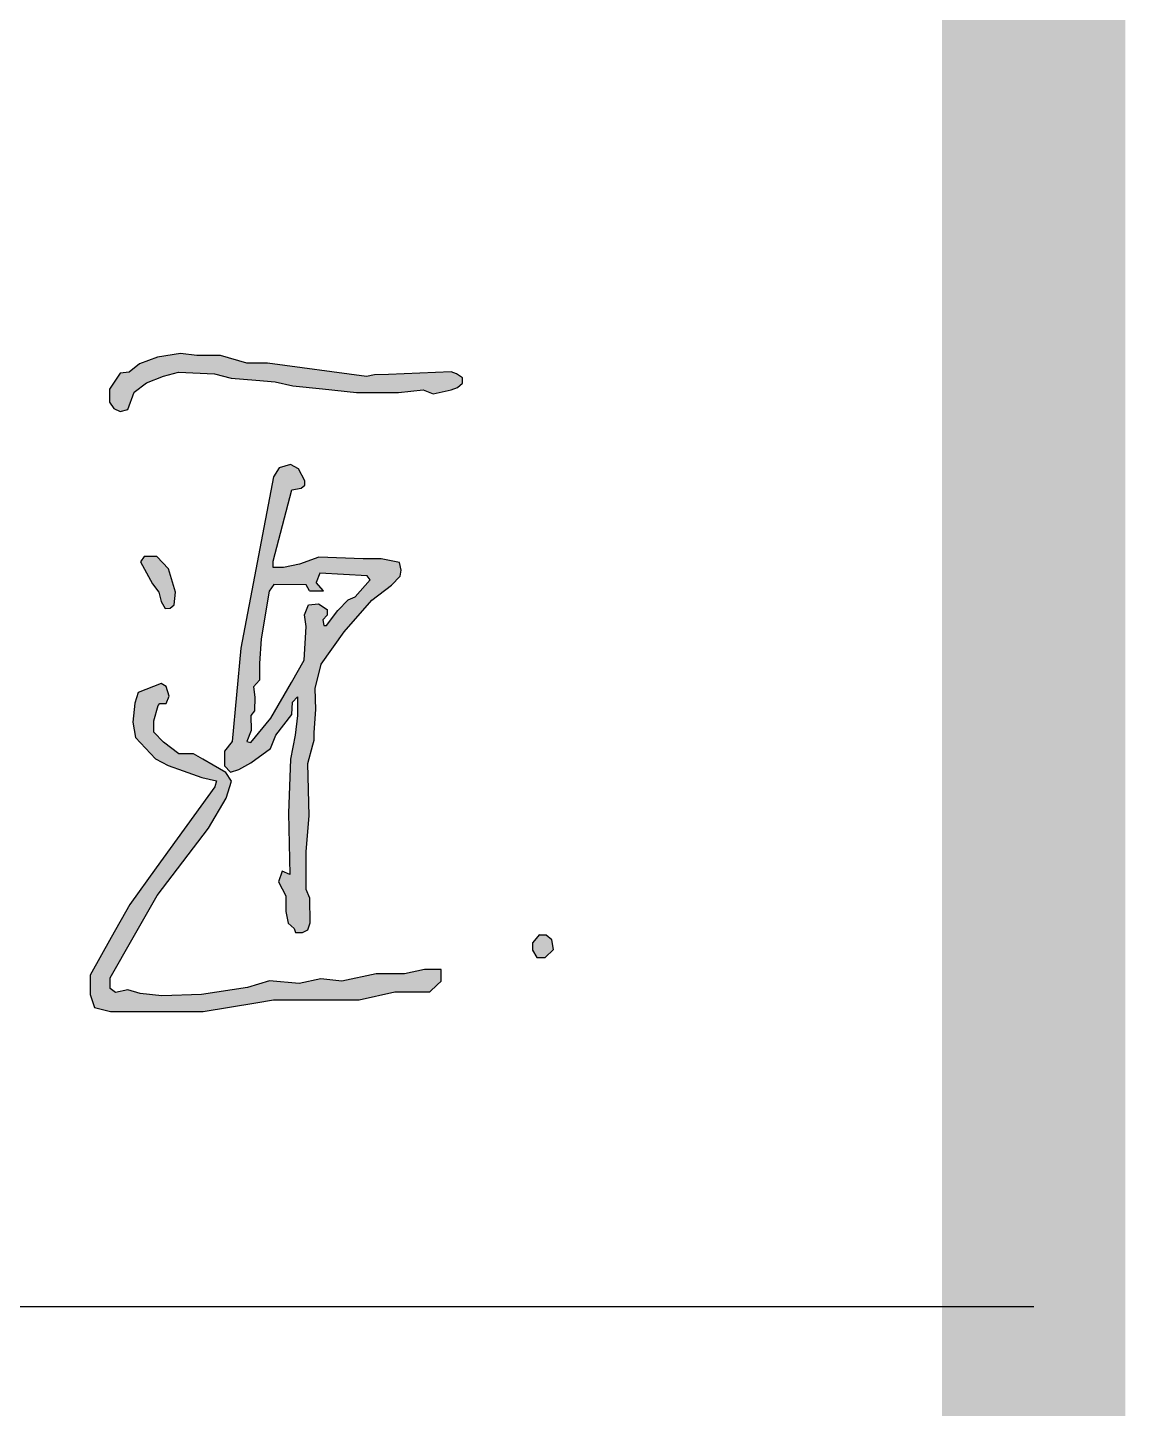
# Model space of a CAD drawing. Extents: x 1728470 to 1835391, y -157368 to 197905.
# Drawn here: x 1815451 to 1816350, y -65768 to -64638 of the extents above; entities that cross this region are included whole.
import ezdxf

# ---------------------------------------------------------------- set-up
doc = ezdxf.new("R2010")
doc.units = 0
doc.header["$LTSCALE"] = 1000
doc.header["$MEASUREMENT"] = 0
doc.layers.get('0').update_dxf_attribs({"linetype": 'CONTINUOUS'})
doc.layers.add('PUB_TITLE', color=4, linetype='CONTINUOUS')

msp = doc.modelspace()

# ---------------------------------------------------------------- hatches: boundary and pattern name
h = msp.add_hatch(color=256)
h.paths.add_polyline_path([(1815203, -65091.7), (1815207.9, -65084.6), (1815205.4, -65078.8), (1815205.5, -65070.1), (1815199.5, -65064.8), (1815193.5, -65060.9), (1815189.7, -65060.9), (1815186.4, -65066.5), (1815186.9, -65072.6), (1815190, -65112.2), (1815192.2, -65120.8), (1815191, -65144), (1815161.2, -65149), (1815140.1, -65154.3), (1815115.8, -65163.8), (1815092.7, -65172.7), (1815090.1, -65177.2), (1815091.9, -65184.1), (1815098.8, -65187.7), (1815108, -65192.4), (1815117.7, -65200.4), (1815121, -65198.1), (1815123, -65190.7), (1815114.2, -65181.5), (1815116.8, -65177.3), (1815135.5, -65170.3), (1815157.9, -65165.4), (1815189.8, -65158.4), (1815189.8, -65204.2), (1815188.2, -65207.2), (1815182.3, -65201.8), (1815175.3, -65201.8), (1815159.7, -65206.6), (1815151.7, -65219), (1815141, -65235.6), (1815138.3, -65256.9), (1815134.1, -65289.2), (1815137.7, -65306.8), (1815151.7, -65314.9), (1815173.3, -65317.7), (1815183, -65312.9), (1815175.8, -65450.5), (1815169.2, -65501.6), (1815171.8, -65508.3), (1815173.8, -65513.8), (1815183.3, -65513.8), (1815189.7, -65501.7), (1815190.8, -65466.4), (1815196.1, -65305.3), (1815212, -65295.5), (1815256.8, -65256.8), (1815271.6, -65238.2), (1815271.7, -65233.8), (1815264.3, -65237.3), (1815229.6, -65267.6), (1815215.8, -65278.4), (1815198.8, -65286.6), (1815204, -65156.3), (1815214.2, -65155.5), (1815240.9, -65148.7), (1815275.3, -65140), (1815288.6, -65132.2), (1815288.6, -65125.8), (1815280, -65119), (1815265.9, -65121), (1815244.8, -65124), (1815233.2, -65124), (1815225.8, -65120.9), (1815221.2, -65120.9), (1815220.3, -65124), (1815221.8, -65127.3), (1815233.8, -65135), (1815225.5, -65138), (1815206.5, -65139.2), (1815207.3, -65121.4)])
h.paths.add_polyline_path([(1815179.8, -65216), (1815184.9, -65219.4), (1815187.6, -65224.5), (1815183.6, -65233.9), (1815183.6, -65259.2), (1815184.9, -65296.3), (1815173.6, -65301.3), (1815169.9, -65302.9), (1815159, -65301.3), (1815153.7, -65298.4), (1815152.3, -65291.2), (1815150.3, -65281.5), (1815153.1, -65262.3), (1815157.6, -65239.3), (1815166.6, -65221)], flags=16)
h.paths.add_polyline_path([(1815375.1, -65040.1), (1815367.1, -65035.5), (1815354.2, -65033.8), (1815320.3, -65029.4), (1815304.1, -65027.3), (1815296.4, -65031.3), (1815291.4, -65039.4), (1815288.1, -65049.4), (1815288.1, -65062.3), (1815289.9, -65071.8), (1815293.1, -65079), (1815298.4, -65079.9), (1815298.4, -65068.8), (1815298.4, -65059.2), (1815302.1, -65048.4), (1815309.7, -65044.6), (1815341.4, -65048), (1815364, -65050.5), (1815371.8, -65055.9), (1815378.2, -65055.9), (1815382.5, -65052.3), (1815380.7, -65044.6)])
h.paths.add_polyline_path([(1815293.8, -65192.8), (1815299.5, -65176.1), (1815310.6, -65159.6), (1815316, -65146), (1815311.8, -65137.5), (1815306.3, -65137.5), (1815292.6, -65153.2), (1815282.2, -65180.6), (1815270.9, -65210.3), (1815269.4, -65234.9), (1815271.7, -65233.8), (1815271.6, -65238.2), (1815267.9, -65242.9), (1815268.3, -65259.4), (1815260.4, -65310.3), (1815260.4, -65321.2), (1815254.7, -65356.5), (1815256.5, -65362.6), (1815260.6, -65368.8), (1815266.9, -65368.8), (1815275.3, -65362.2), (1815273.1, -65352.6), (1815279.1, -65341.4), (1815283.1, -65323.7), (1815285.4, -65310.4), (1815287.5, -65311.8), (1815287.5, -65315.7), (1815288.1, -65317), (1815296.6, -65333.1), (1815311.7, -65347.5), (1815324.4, -65344.6), (1815340, -65328.5), (1815351.8, -65297.3), (1815356.4, -65273.5), (1815353.5, -65238.6), (1815380, -65217.7), (1815403.4, -65195.4), (1815412.1, -65186.1), (1815408, -65183.4), (1815384, -65199.8), (1815354.4, -65221.9), (1815353.2, -65217.8), (1815342, -65177.1), (1815335.2, -65165.3), (1815325.6, -65160.2), (1815314.9, -65170.9), (1815305.6, -65189.1), (1815294, -65218.1), (1815291.3, -65227.9), (1815285, -65250.8), (1815285, -65261.1), (1815283.1, -65271.8), (1815277.6, -65306.3), (1815275.5, -65316.3), (1815271.7, -65316.3), (1815279, -65276.8), (1815283.9, -65238.1), (1815288.6, -65216.5)])
h.paths.add_polyline_path([(1815306.8, -65203.5), (1815313.4, -65191), (1815319.7, -65179.3), (1815326.2, -65178.5), (1815333.6, -65204.1), (1815339.1, -65233.8), (1815307.1, -65256.9), (1815293.6, -65269.1), (1815292.7, -65274.3), (1815291.9, -65278.7), (1815288.6, -65279), (1815291.6, -65258.9), (1815295, -65244.9), (1815296.9, -65229.7), (1815300.2, -65215.8)], flags=16)
h.paths.add_polyline_path([(1815337.2, -65253.1), (1815339.6, -65254.7), (1815340.3, -65260.3), (1815340.3, -65280.6), (1815337.6, -65289.8), (1815330.2, -65314.5), (1815320.2, -65328.8), (1815315, -65330.3), (1815309.7, -65330.3), (1815303, -65316), (1815298, -65305), (1815300.7, -65291.3), (1815307.7, -65279.7), (1815321.8, -65267)], flags=16)
h.paths.add_polyline_path([(1815574.5, -64919.7), (1815604, -64921.3), (1815617.8, -64924.8), (1815638, -64926.5), (1815653.7, -64927.8), (1815668.1, -64931.1), (1815692.4, -64933.6), (1815720.2, -64936.5), (1815754.6, -64936.5), (1815774.9, -64934.3), (1815783, -64937.5), (1815797.9, -64934.3), (1815803.1, -64932.4), (1815807, -64928.8), (1815807, -64924.5), (1815802.2, -64921.1), (1815797.9, -64919.6), (1815746.4, -64921.6), (1815735.1, -64922.1), (1815728.4, -64923.3), (1815647.5, -64912.5), (1815630.5, -64912.5), (1815609.1, -64906.1), (1815589.5, -64906.1), (1815576.2, -64904.6), (1815557.3, -64907.4), (1815542.7, -64913), (1815534.2, -64919.7), (1815526.8, -64920.6), (1815522, -64928), (1815518.1, -64933.8), (1815518.1, -64944.3), (1815521.6, -64949.7), (1815526.8, -64952), (1815533.2, -64950.3), (1815538.3, -64936.3), (1815548.3, -64928.5), (1815562.3, -64923.2)])
h.paths.add_polyline_path([(1815566.3, -65080.8), (1815556.8, -65070.9), (1815546.5, -65070.9), (1815543.5, -65075.1), (1815553.4, -65093.2), (1815558.4, -65100), (1815560.4, -65107.7), (1815563.7, -65113.5), (1815567.8, -65113.1), (1815571, -65110.3), (1815572.1, -65099.9)])
h.paths.add_polyline_path([(1815667.4, -65016.3), (1815675, -65014.9), (1815677.9, -65012.3), (1815678.1, -65008.7), (1815672.8, -64999), (1815666.2, -64995.5), (1815656.9, -64998.1), (1815652.4, -65005.5), (1815625.7, -65145.8), (1815618.4, -65222.2), (1815612.2, -65230.3), (1815612.2, -65242.1), (1815617.1, -65247.5), (1815624, -65245.3), (1815633.8, -65239.9), (1815649.8, -65228), (1815654.4, -65217), (1815667.5, -65200.1), (1815667.8, -65190.2), (1815671.9, -65185.6), (1815671.9, -65201.1), (1815670.1, -65217.1), (1815666.4, -65236.7), (1815664.7, -65281), (1815665.7, -65331.1), (1815659.6, -65328.4), (1815656.4, -65337.1), (1815662.6, -65348.7), (1815662.6, -65361.6), (1815664.5, -65371), (1815669.3, -65375.4), (1815670.5, -65378.7), (1815676, -65378.7), (1815680.6, -65376.6), (1815682.5, -65370.8), (1815682.2, -65350.6), (1815679.1, -65343.5), (1815679.1, -65312.5), (1815681.6, -65283.1), (1815680.6, -65240.2), (1815684.7, -65224.9), (1815685.6, -65221.3), (1815685.6, -65214.8), (1815687, -65196), (1815686.5, -65178.8), (1815691.3, -65158.9), (1815710.1, -65132.6), (1815732.8, -65106.5), (1815748.9, -65094.3), (1815756, -65087), (1815756.9, -65082.1), (1815755.6, -65075.7), (1815740.6, -65072.7), (1815725.8, -65072.7), (1815689.4, -65071.3), (1815673.6, -65077.2), (1815660.6, -65079.8), (1815652.2, -65079.8), (1815652.2, -65074.6)])
h.paths.add_polyline_path([(1815652.6, -65093.7), (1815679.1, -65094.1), (1815681.9, -65098.9), (1815684.9, -65098.9), (1815693.4, -65098.9), (1815687.2, -65092.2), (1815690.2, -65084.5), (1815729.1, -65086.5), (1815731.5, -65090), (1815719.3, -65103.9), (1815713.6, -65106.4), (1815705, -65114.9), (1815695.9, -65127.4), (1815693.7, -65127.4), (1815692.8, -65122.7), (1815696.2, -65118.7), (1815696.2, -65114.2), (1815689.2, -65109.5), (1815681, -65110.3), (1815677.8, -65118.6), (1815679.2, -65128), (1815677.4, -65155.8), (1815667, -65174), (1815650.1, -65203.2), (1815633.8, -65223.2), (1815630.6, -65222.3), (1815634.2, -65213.3), (1815633.7, -65200.9), (1815636.7, -65197.3), (1815637, -65186), (1815636.1, -65177.6), (1815640.8, -65172.1), (1815640.8, -65158.3), (1815642.3, -65138.3), (1815648.7, -65099.2)], flags=16)
h.paths.add_polyline_path([(1815562.3, -65222.9), (1815554.3, -65214.6), (1815554.3, -65205.5), (1815558, -65192.7), (1815559.2, -65191.3), (1815564.6, -65191.3), (1815567, -65185.3), (1815564.5, -65177.3), (1815560.4, -65174.8), (1815541.7, -65182.3), (1815538.9, -65191), (1815537.2, -65206.5), (1815539.3, -65219.1), (1815555.7, -65236.4), (1815566.1, -65242), (1815578.5, -65246.4), (1815593.8, -65251.9), (1815605.6, -65254.4), (1815604.3, -65259.3), (1815556.4, -65325.8), (1815534.8, -65355.7), (1815519.6, -65382.9), (1815502.4, -65413.8), (1815502.4, -65429.6), (1815505.9, -65440.2), (1815518.8, -65443.4), (1815541.3, -65443.4), (1815569.8, -65443.4), (1815594.9, -65443.4), (1815637.9, -65436.2), (1815652.3, -65433.9), (1815682.7, -65433.9), (1815722.6, -65433.9), (1815751.7, -65427.3), (1815780.5, -65427.3), (1815786.5, -65421.5), (1815789.6, -65418.5), (1815789.6, -65409.1), (1815776, -65409.1), (1815759.6, -65412.5), (1815736.3, -65412.5), (1815708.3, -65418.6), (1815691, -65416.8), (1815673.3, -65420.4), (1815649, -65418.3), (1815631, -65423.8), (1815593.4, -65429.4), (1815560.9, -65430.6), (1815543.2, -65428.6), (1815533, -65425.8), (1815522.9, -65428), (1815518.6, -65424.5), (1815518.6, -65415.9), (1815537.6, -65382.7), (1815557.1, -65348.4), (1815599.2, -65293.2), (1815613.6, -65268.7), (1815617.9, -65254.8), (1815613.3, -65247.6), (1815602.9, -65241.7), (1815594.6, -65236.9), (1815586.9, -65232.5), (1815574.8, -65232.5)])
h.paths.add_polyline_path([(1815880.3, -65384.7), (1815875.5, -65381), (1815869.6, -65381), (1815864.4, -65387.1), (1815864.4, -65393.3), (1815867.9, -65399.3), (1815874.9, -65399.3), (1815881.7, -65392.6)])
h = msp.add_hatch(color=250)
h.paths.add_polyline_path([(1815647.5, -64912.5), (1815630.5, -64912.5), (1815609.1, -64906.1), (1815589.5, -64906.1), (1815576.2, -64904.6), (1815557.3, -64907.4), (1815542.7, -64913), (1815534.2, -64919.7), (1815526.8, -64920.6), (1815522, -64928), (1815518.1, -64933.8), (1815518.1, -64944.3), (1815521.6, -64949.7), (1815526.8, -64952), (1815533.2, -64950.3), (1815538.3, -64936.3), (1815548.3, -64928.5), (1815562.3, -64923.2), (1815574.5, -64919.7), (1815604, -64921.3), (1815617.8, -64924.8), (1815638, -64926.5), (1815653.7, -64927.8), (1815668.1, -64931.1), (1815692.4, -64933.6), (1815720.2, -64936.5), (1815754.6, -64936.5), (1815774.9, -64934.3), (1815783, -64937.5), (1815797.9, -64934.3), (1815803.1, -64932.4), (1815807, -64928.8), (1815807, -64924.5), (1815802.2, -64921.1), (1815797.9, -64919.6), (1815746.4, -64921.6), (1815735.1, -64922.1), (1815728.4, -64923.3)])
h.paths.add_polyline_path([(1815675, -65014.9), (1815677.9, -65012.3), (1815678.1, -65008.7), (1815672.8, -64999), (1815666.2, -64995.5), (1815656.9, -64998.1), (1815652.4, -65005.5), (1815625.7, -65145.8), (1815618.4, -65222.2), (1815612.2, -65230.3), (1815612.2, -65242.1), (1815617.1, -65247.5), (1815624, -65245.3), (1815633.8, -65239.9), (1815649.8, -65228), (1815654.4, -65217), (1815667.5, -65200.1), (1815667.8, -65190.2), (1815671.9, -65185.6), (1815671.9, -65201.1), (1815670.1, -65217.1), (1815666.4, -65236.7), (1815664.7, -65281), (1815665.7, -65331.1), (1815659.6, -65328.4), (1815656.4, -65337.1), (1815662.6, -65348.7), (1815662.6, -65361.6), (1815664.5, -65371), (1815669.3, -65375.4), (1815670.5, -65378.7), (1815676, -65378.7), (1815680.6, -65376.6), (1815682.5, -65370.8), (1815682.2, -65350.6), (1815679.1, -65343.5), (1815679.1, -65312.5), (1815681.6, -65283.1), (1815680.6, -65240.2), (1815684.7, -65224.9), (1815685.6, -65221.3), (1815685.6, -65214.8), (1815687, -65196), (1815686.5, -65178.8), (1815691.3, -65158.9), (1815710.1, -65132.6), (1815732.8, -65106.5), (1815748.9, -65094.3), (1815756, -65087), (1815756.9, -65082.1), (1815755.6, -65075.7), (1815740.6, -65072.7), (1815725.8, -65072.7), (1815689.4, -65071.3), (1815673.6, -65077.2), (1815660.6, -65079.8), (1815652.2, -65079.8), (1815652.2, -65074.6), (1815667.4, -65016.3)])
h.paths.add_polyline_path([(1815690.2, -65084.5), (1815729.1, -65086.5), (1815731.5, -65090), (1815719.3, -65103.9), (1815713.6, -65106.4), (1815705, -65114.9), (1815695.9, -65127.4), (1815693.7, -65127.4), (1815692.8, -65122.7), (1815696.2, -65118.7), (1815696.2, -65114.2), (1815689.2, -65109.5), (1815681, -65110.3), (1815677.8, -65118.6), (1815679.2, -65128), (1815677.4, -65155.8), (1815667, -65174), (1815650.1, -65203.2), (1815633.8, -65223.2), (1815630.6, -65222.3), (1815634.2, -65213.3), (1815633.7, -65200.9), (1815636.7, -65197.3), (1815637, -65186), (1815636.1, -65177.6), (1815640.8, -65172.1), (1815640.8, -65158.3), (1815642.3, -65138.3), (1815648.7, -65099.2), (1815652.6, -65093.7), (1815679.1, -65094.1), (1815681.9, -65098.9), (1815684.9, -65098.9), (1815693.4, -65098.9), (1815687.2, -65092.2)], flags=16)
h.paths.add_polyline_path([(1815558, -65192.7), (1815559.2, -65191.3), (1815564.6, -65191.3), (1815567, -65185.3), (1815564.5, -65177.3), (1815560.4, -65174.8), (1815541.7, -65182.3), (1815538.9, -65191), (1815537.2, -65206.5), (1815539.3, -65219.1), (1815555.7, -65236.4), (1815566.1, -65242), (1815578.5, -65246.4), (1815593.8, -65251.9), (1815605.6, -65254.4), (1815604.3, -65259.3), (1815556.4, -65325.8), (1815534.8, -65355.7), (1815519.6, -65382.9), (1815502.4, -65413.8), (1815502.4, -65429.6), (1815505.9, -65440.2), (1815518.8, -65443.4), (1815541.3, -65443.4), (1815569.8, -65443.4), (1815594.9, -65443.4), (1815637.9, -65436.2), (1815652.3, -65433.9), (1815682.7, -65433.9), (1815722.6, -65433.9), (1815751.7, -65427.3), (1815780.5, -65427.3), (1815786.5, -65421.5), (1815789.6, -65418.5), (1815789.6, -65409.1), (1815776, -65409.1), (1815759.6, -65412.5), (1815736.3, -65412.5), (1815708.3, -65418.6), (1815691, -65416.8), (1815673.3, -65420.4), (1815649, -65418.3), (1815631, -65423.8), (1815593.4, -65429.4), (1815560.9, -65430.6), (1815543.2, -65428.6), (1815533, -65425.8), (1815522.9, -65428), (1815518.6, -65424.5), (1815518.6, -65415.9), (1815537.6, -65382.7), (1815557.1, -65348.4), (1815599.2, -65293.2), (1815613.6, -65268.7), (1815617.9, -65254.8), (1815613.3, -65247.6), (1815602.9, -65241.7), (1815594.6, -65236.9), (1815586.9, -65232.5), (1815574.8, -65232.5), (1815562.3, -65222.9), (1815554.3, -65214.6), (1815554.3, -65205.5)])
h.paths.add_polyline_path([(1815566.3, -65080.8), (1815556.8, -65070.9), (1815546.5, -65070.9), (1815543.5, -65075.1), (1815553.4, -65093.2), (1815558.4, -65100), (1815560.4, -65107.7), (1815563.7, -65113.5), (1815567.8, -65113.1), (1815571, -65110.3), (1815572.1, -65099.9)])
h = msp.add_hatch(color=256)
h.paths.add_polyline_path([(1815562.3, -64923.2), (1815574.5, -64919.7), (1815604, -64921.3), (1815617.8, -64924.8), (1815638, -64926.5), (1815653.7, -64927.8), (1815668.1, -64931.1), (1815692.4, -64933.6), (1815720.2, -64936.5), (1815754.6, -64936.5), (1815774.9, -64934.3), (1815783, -64937.5), (1815797.9, -64934.3), (1815803.1, -64932.4), (1815807, -64928.8), (1815807, -64924.5), (1815802.2, -64921.1), (1815797.9, -64919.6), (1815746.4, -64921.6), (1815735.1, -64922.1), (1815728.4, -64923.3), (1815647.5, -64912.5), (1815630.5, -64912.5), (1815609.1, -64906.1), (1815589.5, -64906.1), (1815576.2, -64904.6), (1815557.3, -64907.4), (1815542.7, -64913), (1815534.2, -64919.7), (1815526.8, -64920.6), (1815522, -64928), (1815518.1, -64933.8), (1815518.1, -64944.3), (1815521.6, -64949.7), (1815526.8, -64952), (1815533.2, -64950.3), (1815538.3, -64936.3), (1815548.3, -64928.5)])
h.paths.add_polyline_path([(1815566.3, -65080.8), (1815556.8, -65070.9), (1815546.5, -65070.9), (1815543.5, -65075.1), (1815553.4, -65093.2), (1815558.4, -65100), (1815560.4, -65107.7), (1815563.7, -65113.5), (1815567.8, -65113.1), (1815571, -65110.3), (1815572.1, -65099.9)])
h.paths.add_polyline_path([(1815667.4, -65016.3), (1815675, -65014.9), (1815677.9, -65012.3), (1815678.1, -65008.7), (1815672.8, -64999), (1815666.2, -64995.5), (1815656.9, -64998.1), (1815652.4, -65005.5), (1815625.7, -65145.8), (1815618.4, -65222.2), (1815612.2, -65230.3), (1815612.2, -65242.1), (1815617.1, -65247.5), (1815624, -65245.3), (1815633.8, -65239.9), (1815649.8, -65228), (1815654.4, -65217), (1815667.5, -65200.1), (1815667.8, -65190.2), (1815671.9, -65185.6), (1815671.9, -65201.1), (1815670.1, -65217.1), (1815666.4, -65236.7), (1815664.7, -65281), (1815665.7, -65331.1), (1815659.6, -65328.4), (1815656.4, -65337.1), (1815662.6, -65348.7), (1815662.6, -65361.6), (1815664.5, -65371), (1815669.3, -65375.4), (1815670.5, -65378.7), (1815676, -65378.7), (1815680.6, -65376.6), (1815682.5, -65370.8), (1815682.2, -65350.6), (1815679.1, -65343.5), (1815679.1, -65312.5), (1815681.6, -65283.1), (1815680.6, -65240.2), (1815684.7, -65224.9), (1815685.6, -65221.3), (1815685.6, -65214.8), (1815687, -65196), (1815686.5, -65178.8), (1815691.3, -65158.9), (1815710.1, -65132.6), (1815732.8, -65106.5), (1815748.9, -65094.3), (1815756, -65087), (1815756.9, -65082.1), (1815755.6, -65075.7), (1815740.6, -65072.7), (1815725.8, -65072.7), (1815689.4, -65071.3), (1815673.6, -65077.2), (1815660.6, -65079.8), (1815652.2, -65079.8), (1815652.2, -65074.6)])
h.paths.add_polyline_path([(1815652.6, -65093.7), (1815679.1, -65094.1), (1815681.9, -65098.9), (1815684.9, -65098.9), (1815693.4, -65098.9), (1815687.2, -65092.2), (1815690.2, -65084.5), (1815729.1, -65086.5), (1815731.5, -65090), (1815719.3, -65103.9), (1815713.6, -65106.4), (1815705, -65114.9), (1815695.9, -65127.4), (1815693.7, -65127.4), (1815692.8, -65122.7), (1815696.2, -65118.7), (1815696.2, -65114.2), (1815689.2, -65109.5), (1815681, -65110.3), (1815677.8, -65118.6), (1815679.2, -65128), (1815677.4, -65155.8), (1815667, -65174), (1815650.1, -65203.2), (1815633.8, -65223.2), (1815630.6, -65222.3), (1815634.2, -65213.3), (1815633.7, -65200.9), (1815636.7, -65197.3), (1815637, -65186), (1815636.1, -65177.6), (1815640.8, -65172.1), (1815640.8, -65158.3), (1815642.3, -65138.3), (1815648.7, -65099.2)], flags=16)
h.paths.add_polyline_path([(1815554.3, -65205.5), (1815558, -65192.7), (1815559.2, -65191.3), (1815564.6, -65191.3), (1815567, -65185.3), (1815564.5, -65177.3), (1815560.4, -65174.8), (1815541.7, -65182.3), (1815538.9, -65191), (1815537.2, -65206.5), (1815539.3, -65219.1), (1815555.7, -65236.4), (1815566.1, -65242), (1815578.5, -65246.4), (1815593.8, -65251.9), (1815605.6, -65254.4), (1815604.3, -65259.3), (1815556.4, -65325.8), (1815534.8, -65355.7), (1815519.6, -65382.9), (1815502.4, -65413.8), (1815502.4, -65429.6), (1815505.9, -65440.2), (1815518.8, -65443.4), (1815541.3, -65443.4), (1815569.8, -65443.4), (1815594.9, -65443.4), (1815637.9, -65436.2), (1815652.3, -65433.9), (1815682.7, -65433.9), (1815722.6, -65433.9), (1815751.7, -65427.3), (1815780.5, -65427.3), (1815786.5, -65421.5), (1815789.6, -65418.5), (1815789.6, -65409.1), (1815776, -65409.1), (1815759.6, -65412.5), (1815736.3, -65412.5), (1815708.3, -65418.6), (1815691, -65416.8), (1815673.3, -65420.4), (1815649, -65418.3), (1815631, -65423.8), (1815593.4, -65429.4), (1815560.9, -65430.6), (1815543.2, -65428.6), (1815533, -65425.8), (1815522.9, -65428), (1815518.6, -65424.5), (1815518.6, -65415.9), (1815537.6, -65382.7), (1815557.1, -65348.4), (1815599.2, -65293.2), (1815613.6, -65268.7), (1815617.9, -65254.8), (1815613.3, -65247.6), (1815602.9, -65241.7), (1815594.6, -65236.9), (1815586.9, -65232.5), (1815574.8, -65232.5), (1815562.3, -65222.9), (1815554.3, -65214.6)])
for color, points in [(250, [(1815880.3, -65384.7), (1815875.5, -65381), (1815869.6, -65381), (1815864.4, -65387.1), (1815864.4, -65393.3), (1815867.9, -65399.3), (1815874.9, -65399.3), (1815881.7, -65392.6)]), (256, [(1815875.5, -65381), (1815869.6, -65381), (1815864.4, -65387.1), (1815864.4, -65393.3), (1815867.9, -65399.3), (1815874.9, -65399.3), (1815881.7, -65392.6), (1815880.3, -65384.7)])]:
    msp.add_hatch(color=color).paths.add_polyline_path(points)

# ---------------------------------------------------------------- linework, layer by layer
for p, q in [((1815557.3, -64907.4), (1815542.7, -64913)), ((1815576.2, -64904.6), (1815557.3, -64907.4)), ((1815589.5, -64906.1), (1815576.2, -64904.6)), ((1815609.1, -64906.1), (1815589.5, -64906.1)), ((1815630.5, -64912.5), (1815609.1, -64906.1)), ((1815526.8, -64920.6), (1815522, -64928)), ((1815534.2, -64919.7), (1815526.8, -64920.6)), ((1815542.7, -64913), (1815534.2, -64919.7)), ((1815562.3, -64923.2), (1815574.5, -64919.7)), ((1815574.5, -64919.7), (1815604, -64921.3)), ((1815647.5, -64912.5), (1815630.5, -64912.5)), ((1815728.4, -64923.3), (1815647.5, -64912.5)), ((1815797.9, -64919.6), (1815746.4, -64921.6)), ((1815802.2, -64921.1), (1815797.9, -64919.6)), ((1815807, -64924.5), (1815802.2, -64921.1)), ((1815522, -64928), (1815518.1, -64933.8)), ((1815538.3, -64936.3), (1815548.3, -64928.5)), ((1815548.3, -64928.5), (1815562.3, -64923.2)), ((1815604, -64921.3), (1815617.8, -64924.8)), ((1815617.8, -64924.8), (1815638, -64926.5)), ((1815638, -64926.5), (1815653.7, -64927.8)), ((1815653.7, -64927.8), (1815668.1, -64931.1)), ((1815668.1, -64931.1), (1815692.4, -64933.6)), ((1815735.1, -64922.1), (1815728.4, -64923.3)), ((1815746.4, -64921.6), (1815735.1, -64922.1)), ((1815797.9, -64934.3), (1815803.1, -64932.4)), ((1815803.1, -64932.4), (1815807, -64928.8)), ((1815807, -64928.8), (1815807, -64924.5)), ((1815518.1, -64933.8), (1815518.1, -64944.3)), ((1815533.2, -64950.3), (1815538.3, -64936.3)), ((1815692.4, -64933.6), (1815720.2, -64936.5)), ((1815720.2, -64936.5), (1815754.6, -64936.5)), ((1815754.6, -64936.5), (1815774.9, -64934.3)), ((1815774.9, -64934.3), (1815783, -64937.5)), ((1815783, -64937.5), (1815797.9, -64934.3)), ((1815518.1, -64944.3), (1815521.6, -64949.7)), ((1815521.6, -64949.7), (1815526.8, -64952)), ((1815526.8, -64952), (1815533.2, -64950.3)), ((1815656.9, -64998.1), (1815652.4, -65005.5)), ((1815666.2, -64995.5), (1815656.9, -64998.1)), ((1815672.8, -64999), (1815666.2, -64995.5)), ((1815678.1, -65008.7), (1815672.8, -64999)), ((1815652.4, -65005.5), (1815625.7, -65145.8)), ((1815677.9, -65012.3), (1815678.1, -65008.7)), ((1815652.2, -65074.6), (1815667.4, -65016.3)), ((1815667.4, -65016.3), (1815675, -65014.9)), ((1815675, -65014.9), (1815677.9, -65012.3)), ((1815546.5, -65070.9), (1815543.5, -65075.1)), ((1815543.5, -65075.1), (1815553.4, -65093.2)), ((1815556.8, -65070.9), (1815546.5, -65070.9)), ((1815566.3, -65080.8), (1815556.8, -65070.9)), ((1815652.2, -65079.8), (1815652.2, -65074.6)), ((1815673.6, -65077.2), (1815660.6, -65079.8)), ((1815689.4, -65071.3), (1815673.6, -65077.2)), ((1815725.8, -65072.7), (1815689.4, -65071.3)), ((1815740.6, -65072.7), (1815725.8, -65072.7)), ((1815755.6, -65075.7), (1815740.6, -65072.7)), ((1815756.9, -65082.1), (1815755.6, -65075.7)), ((1815572.1, -65099.9), (1815566.3, -65080.8)), ((1815660.6, -65079.8), (1815652.2, -65079.8)), ((1815690.2, -65084.5), (1815687.2, -65092.2)), ((1815729.1, -65086.5), (1815690.2, -65084.5)), ((1815719.3, -65103.9), (1815731.5, -65090)), ((1815731.5, -65090), (1815729.1, -65086.5)), ((1815748.9, -65094.3), (1815756, -65087)), ((1815756, -65087), (1815756.9, -65082.1)), ((1815553.4, -65093.2), (1815558.4, -65100)), ((1815558.4, -65100), (1815560.4, -65107.7)), ((1815571, -65110.3), (1815572.1, -65099.9)), ((1815648.7, -65099.2), (1815642.3, -65138.3)), ((1815652.6, -65093.7), (1815648.7, -65099.2)), ((1815679.1, -65094.1), (1815652.6, -65093.7)), ((1815681.9, -65098.9), (1815679.1, -65094.1)), ((1815681.9, -65098.9), (1815684.9, -65098.9)), ((1815684.9, -65098.9), (1815693.4, -65098.9)), ((1815693.4, -65098.9), (1815687.2, -65092.2)), ((1815732.8, -65106.5), (1815748.9, -65094.3)), ((1815560.4, -65107.7), (1815563.7, -65113.5)), ((1815563.7, -65113.5), (1815567.8, -65113.1)), ((1815567.8, -65113.1), (1815571, -65110.3)), ((1815677.8, -65118.6), (1815681, -65110.3)), ((1815681, -65110.3), (1815689.2, -65109.5)), ((1815689.2, -65109.5), (1815696.2, -65114.2)), ((1815705, -65114.9), (1815713.6, -65106.4)), ((1815710.1, -65132.6), (1815732.8, -65106.5)), ((1815713.6, -65106.4), (1815719.3, -65103.9)), ((1815679.2, -65128), (1815677.8, -65118.6)), ((1815696.2, -65118.7), (1815692.8, -65122.7)), ((1815692.8, -65122.7), (1815693.7, -65127.4)), ((1815695.9, -65127.4), (1815705, -65114.9)), ((1815696.2, -65114.2), (1815696.2, -65118.7)), ((1815677.4, -65155.8), (1815679.2, -65128)), ((1815691.3, -65158.9), (1815710.1, -65132.6)), ((1815693.7, -65127.4), (1815695.9, -65127.4)), ((1815625.7, -65145.8), (1815618.4, -65222.2)), ((1815642.3, -65138.3), (1815640.8, -65158.3)), ((1815640.8, -65158.3), (1815640.8, -65172.1)), ((1815667, -65174), (1815677.4, -65155.8)), ((1815686.5, -65178.8), (1815691.3, -65158.9)), ((1815560.4, -65174.8), (1815541.7, -65182.3)), ((1815564.5, -65177.3), (1815560.4, -65174.8)), ((1815567, -65185.3), (1815564.5, -65177.3)), ((1815640.8, -65172.1), (1815636.1, -65177.6)), ((1815636.1, -65177.6), (1815637, -65186)), ((1815650.1, -65203.2), (1815667, -65174)), ((1815687, -65196), (1815686.5, -65178.8)), ((1815538.9, -65191), (1815537.2, -65206.5)), ((1815541.7, -65182.3), (1815538.9, -65191)), ((1815558, -65192.7), (1815559.2, -65191.3)), ((1815559.2, -65191.3), (1815564.6, -65191.3)), ((1815564.6, -65191.3), (1815567, -65185.3)), ((1815637, -65186), (1815636.7, -65197.3)), ((1815667.5, -65200.1), (1815667.8, -65190.2)), ((1815667.8, -65190.2), (1815671.9, -65185.6)), ((1815671.9, -65185.6), (1815671.9, -65201.1)), ((1815554.3, -65205.5), (1815558, -65192.7)), ((1815636.7, -65197.3), (1815633.7, -65200.9)), ((1815633.7, -65200.9), (1815634.2, -65213.3)), ((1815633.8, -65223.2), (1815650.1, -65203.2)), ((1815654.4, -65217), (1815667.5, -65200.1)), ((1815671.9, -65201.1), (1815670.1, -65217.1)), ((1815685.6, -65214.8), (1815687, -65196)), ((1815537.2, -65206.5), (1815539.3, -65219.1)), ((1815554.3, -65214.6), (1815554.3, -65205.5)), ((1815562.3, -65222.9), (1815554.3, -65214.6)), ((1815634.2, -65213.3), (1815630.6, -65222.3)), ((1815685.6, -65221.3), (1815685.6, -65214.8)), ((1815539.3, -65219.1), (1815555.7, -65236.4)), ((1815574.8, -65232.5), (1815562.3, -65222.9)), ((1815618.4, -65222.2), (1815612.2, -65230.3)), ((1815630.6, -65222.3), (1815633.8, -65223.2)), ((1815649.8, -65228), (1815654.4, -65217)), ((1815670.1, -65217.1), (1815666.4, -65236.7)), ((1815680.6, -65240.2), (1815684.7, -65224.9)), ((1815684.7, -65224.9), (1815685.6, -65221.3)), ((1815555.7, -65236.4), (1815566.1, -65242)), ((1815586.9, -65232.5), (1815574.8, -65232.5)), ((1815594.6, -65236.9), (1815586.9, -65232.5)), ((1815602.9, -65241.7), (1815594.6, -65236.9)), ((1815612.2, -65230.3), (1815612.2, -65242.1)), ((1815633.8, -65239.9), (1815649.8, -65228)), ((1815666.4, -65236.7), (1815664.7, -65281)), ((1815566.1, -65242), (1815578.5, -65246.4)), ((1815578.5, -65246.4), (1815593.8, -65251.9)), ((1815613.3, -65247.6), (1815602.9, -65241.7)), ((1815612.2, -65242.1), (1815617.1, -65247.5)), ((1815617.9, -65254.8), (1815613.3, -65247.6)), ((1815617.1, -65247.5), (1815624, -65245.3)), ((1815624, -65245.3), (1815633.8, -65239.9)), ((1815681.6, -65283.1), (1815680.6, -65240.2)), ((1815604.3, -65259.3), (1815556.4, -65325.8)), ((1815593.8, -65251.9), (1815605.6, -65254.4)), ((1815605.6, -65254.4), (1815604.3, -65259.3)), ((1815613.6, -65268.7), (1815617.9, -65254.8)), ((1815599.2, -65293.2), (1815613.6, -65268.7)), ((1815664.7, -65281), (1815665.7, -65331.1)), ((1815557.1, -65348.4), (1815599.2, -65293.2)), ((1815679.1, -65312.5), (1815681.6, -65283.1)), ((1815679.1, -65343.5), (1815679.1, -65312.5)), ((1815556.4, -65325.8), (1815534.8, -65355.7)), ((1815659.6, -65328.4), (1815656.4, -65337.1)), ((1815656.4, -65337.1), (1815662.6, -65348.7)), ((1815665.7, -65331.1), (1815659.6, -65328.4)), ((1815537.6, -65382.7), (1815557.1, -65348.4)), ((1815662.6, -65348.7), (1815662.6, -65361.6)), ((1815682.2, -65350.6), (1815679.1, -65343.5)), ((1815682.5, -65370.8), (1815682.2, -65350.6)), ((1815534.8, -65355.7), (1815519.6, -65382.9)), ((1815662.6, -65361.6), (1815664.5, -65371)), ((1815664.5, -65371), (1815669.3, -65375.4)), ((1815680.6, -65376.6), (1815682.5, -65370.8)), ((1815519.6, -65382.9), (1815502.4, -65413.8)), ((1815518.6, -65415.9), (1815537.6, -65382.7)), ((1815669.3, -65375.4), (1815670.5, -65378.7)), ((1815670.5, -65378.7), (1815676, -65378.7)), ((1815676, -65378.7), (1815680.6, -65376.6)), ((1815870.2, -65380.4), (1815864.4, -65387.1)), ((1815875.5, -65381), (1815869.6, -65381)), ((1815880.3, -65384.7), (1815875.5, -65381)), ((1815881.7, -65392.6), (1815880.3, -65384.7)), ((1815864.4, -65387.1), (1815864.4, -65393.3)), ((1815864.4, -65393.3), (1815867.9, -65399.3)), ((1815874.9, -65399.3), (1815881.7, -65392.6)), ((1815867.9, -65399.3), (1815874.9, -65399.3)), ((1815502.4, -65413.8), (1815502.4, -65429.6)), ((1815518.6, -65424.5), (1815518.6, -65415.9)), ((1815649, -65418.3), (1815631, -65423.8)), ((1815673.3, -65420.4), (1815649, -65418.3)), ((1815691, -65416.8), (1815673.3, -65420.4)), ((1815708.3, -65418.6), (1815691, -65416.8)), ((1815736.3, -65412.5), (1815708.3, -65418.6)), ((1815759.6, -65412.5), (1815736.3, -65412.5)), ((1815776, -65409.1), (1815759.6, -65412.5)), ((1815789.6, -65409.1), (1815776, -65409.1)), ((1815786.5, -65421.5), (1815789.6, -65418.5)), ((1815789.6, -65418.5), (1815789.6, -65409.1)), ((1815502.4, -65429.6), (1815505.9, -65440.2)), ((1815522.9, -65428), (1815518.6, -65424.5)), ((1815533, -65425.8), (1815522.9, -65428)), ((1815543.2, -65428.6), (1815533, -65425.8)), ((1815560.9, -65430.6), (1815543.2, -65428.6)), ((1815593.4, -65429.4), (1815560.9, -65430.6)), ((1815631, -65423.8), (1815593.4, -65429.4)), ((1815722.6, -65433.9), (1815751.7, -65427.3)), ((1815751.7, -65427.3), (1815780.5, -65427.3)), ((1815780.5, -65427.3), (1815786.5, -65421.5)), ((1815505.9, -65440.2), (1815518.8, -65443.4)), ((1815594.9, -65443.4), (1815637.9, -65436.2)), ((1815637.9, -65436.2), (1815652.3, -65433.9)), ((1815652.3, -65433.9), (1815682.7, -65433.9)), ((1815682.7, -65433.9), (1815722.6, -65433.9)), ((1815518.8, -65443.4), (1815541.3, -65443.4)), ((1815541.3, -65443.4), (1815569.8, -65443.4)), ((1815569.8, -65443.4), (1815594.9, -65443.4))]:
    msp.add_line(p, q)
at = {"layer": 'PUB_TITLE', "color": 4}
msp.add_line((1810224.8, -65684.9), (1816274.8, -65684.9), dxfattribs=at)
at = {"layer": 'PUB_TITLE', "const_width": 150}
msp.add_lwpolyline([(1732424.8, -87975.4), (1816274.8, -87975.4), (1816274.8, -27975.4), (1732424.8, -27975.4)], close=True, dxfattribs=at)

doc.saveas('drawing.dxf')
